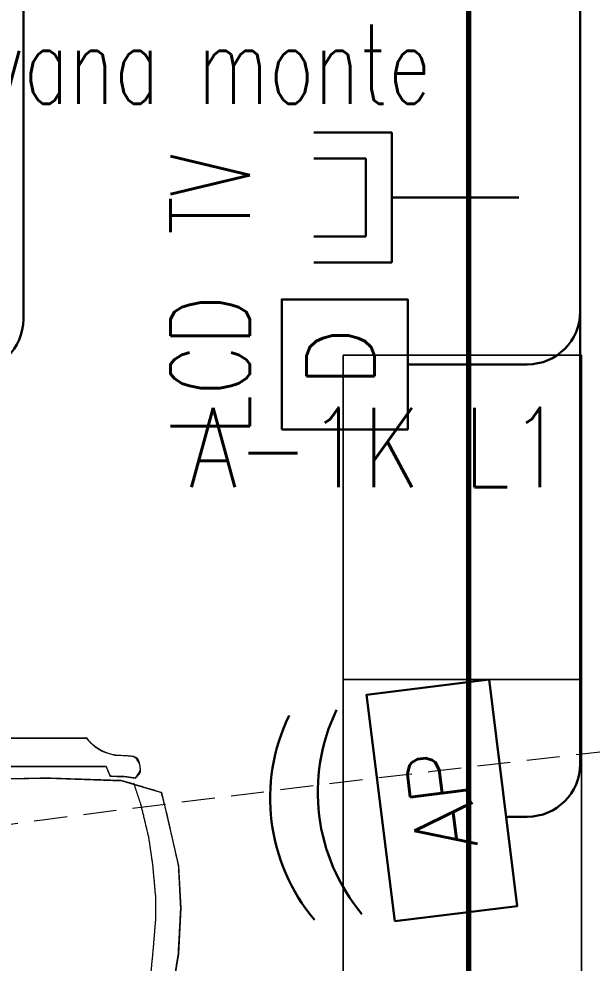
# Model space of a CAD drawing. Extents: x -2050 to 29725, y -1777 to 6820.
# Drawn here: x 9854.9 to 9963.2, y 1996.5 to 2174.9 of the extents above; entities that cross this region are included whole.
import ezdxf

# ---------------------------------------------------------------- set-up
doc = ezdxf.new("R2010")
doc.units = 0
doc.header["$LTSCALE"] = 25
doc.header["$MEASUREMENT"] = 0
for name, pattern in [('DOT2', [0.125, 0, -0.125]), ('HIDDEN', [0.375, 0.25, -0.125]), ('HIDDEN2', [4.7625, 3.175, -1.5875])]:
    doc.linetypes.add(name, pattern=pattern)
doc.layers.get('0').update_dxf_attribs({"color": 9, "lineweight": 9})
for name, color, linetype, lineweight in [('05', 9, 'Continuous', 9), ('20', 9, 'DOT2', 9), ('21', 9, 'Continuous', 9), ('40', 9, 'Continuous', 9), ('DATA TAVAN', 160, 'Continuous', 30), ('DATA YER', 30, 'Continuous', 30), ('E-ACCESS POINT (KABLOSUZ ERİŞİM İÇİN)', 7, 'Continuous', 30), ('E-DATA LCD EKRAN', 7, 'Continuous', 30), ('E-DATA PRİZİ (RJ45)', 7, 'Continuous', 30), ('E-YAZI', 7, 'Continuous', 30)]:
    doc.layers.add(name, color=color, linetype=linetype, lineweight=lineweight)
doc.styles.add('E-YAZI', font='txttw.shx')

# ---------------------------------------------------------------- blocks, each defined once
blk = doc.blocks.new('Group-41-1')
for p, q in [((384804.5645, 69162.035), (384804.5645, 69161.585)), ((384805.1779, 69162.035), (384804.5645, 69162.035)), ((384805.1779, 69161.585), (384805.1779, 69162.035)), ((384804.5645, 69161.585), (384805.1779, 69161.585))]:
    blk.add_line(p, q)
at = {"flags": 128}
blk.add_lwpolyline([(384804.5645, 69162.035), (384805.1779, 69162.035), (384805.1779, 69161.585), (384804.5645, 69161.585)], close=True, dxfattribs=at)
blk = doc.blocks.new('Group-42-1')
at = {"layer": '05', "color": 7}
for p in [(-1.2267, 0), (-0.6133, 0)]:
    blk.add_blockref('Group-41-1', p, dxfattribs=at)
blk = doc.blocks.new('Group-258-1')
at = {"linetype": 'Continuous'}
for p, q in [((384800.0983, 69164.505), (384800.0936, 69164.5084)), ((384800.71, 69164.505), (384800.7146, 69164.5084)), ((384800.2257, 69164.3995), (384800.1668, 69164.4084)), ((384800.2892, 69164.3936), (384800.2257, 69164.3995)), ((384800.5895, 69164.4019), (384800.5299, 69164.394)), ((384800.6491, 69164.4097), (384800.5895, 69164.4019)), ((384800.3717, 69164.3904), (384800.2892, 69164.3936)), ((384800.4137, 69164.389), (384800.3717, 69164.3904)), ((384800.4502, 69164.389), (384800.4137, 69164.389)), ((384800.4792, 69164.3908), (384800.4502, 69164.389)), ((384800.5299, 69164.394), (384800.4792, 69164.3908))]:
    blk.add_line(p, q, dxfattribs=at)
at = {"linetype": 'Continuous', "flags": 128}
for points in [[(384800.0862, 69164.6997), (384800.0862, 69164.6409), (384800.0862, 69164.6409)], [(384800.722, 69164.6997), (384800.722, 69164.6409), (384800.722, 69164.6409)], [(384800.0862, 69164.6409), (384800.0862, 69164.5259), (384800.0862, 69164.6409)], [(384800.1395, 69164.5259), (384800.1395, 69164.6409), (384800.1395, 69164.6409)], [(384800.6687, 69164.5259), (384800.6687, 69164.6409), (384800.6687, 69164.6409)], [(384800.722, 69164.6409), (384800.722, 69164.5259), (384800.722, 69164.6409)], [(384800.0862, 69164.5259), (384800.0862, 69164.5259), (384800.087, 69164.52)], [(384800.0862, 69164.5259), (384800.087, 69164.52), (384800.087, 69164.52)], [(384800.087, 69164.52), (384800.087, 69164.52), (384800.0892, 69164.5143)], [(384800.087, 69164.52), (384800.0892, 69164.5143), (384800.0892, 69164.5143)], [(384800.1365, 69164.5143), (384800.1365, 69164.5143), (384800.1387, 69164.52)], [(384800.1365, 69164.5143), (384800.1387, 69164.52), (384800.1387, 69164.52)], [(384800.1387, 69164.52), (384800.1387, 69164.52), (384800.1395, 69164.5259)], [(384800.1387, 69164.52), (384800.1395, 69164.5259), (384800.1395, 69164.5259)], [(384800.6695, 69164.52), (384800.6695, 69164.52), (384800.6687, 69164.5259)], [(384800.6695, 69164.52), (384800.6687, 69164.5259), (384800.6687, 69164.5259)], [(384800.6718, 69164.5143), (384800.6718, 69164.5143), (384800.6695, 69164.52)], [(384800.6718, 69164.5143), (384800.6695, 69164.52), (384800.6695, 69164.52)], [(384800.7213, 69164.52), (384800.7213, 69164.52), (384800.719, 69164.5143)], [(384800.7213, 69164.52), (384800.719, 69164.5143), (384800.719, 69164.5143)], [(384800.722, 69164.5259), (384800.722, 69164.5259), (384800.7213, 69164.52)], [(384800.722, 69164.5259), (384800.7213, 69164.52), (384800.7213, 69164.52)], [(384800.0892, 69164.5143), (384800.0892, 69164.5143), (384800.0929, 69164.5094)], [(384800.0892, 69164.5143), (384800.0936, 69164.5084), (384800.0929, 69164.5094)], [(384800.0977, 69164.5054), (384800.0977, 69164.5054), (384800.1034, 69164.5026)], [(384800.0977, 69164.5054), (384800.1034, 69164.5026), (384800.1034, 69164.5026)], [(384800.1034, 69164.5026), (384800.1034, 69164.5026), (384800.1096, 69164.5011)], [(384800.1034, 69164.5026), (384800.1096, 69164.5011), (384800.1096, 69164.5011)], [(384800.1161, 69164.5011), (384800.1161, 69164.5011), (384800.1223, 69164.5026)], [(384800.1161, 69164.5011), (384800.1223, 69164.5026), (384800.1223, 69164.5026)], [(384800.1223, 69164.5026), (384800.1223, 69164.5026), (384800.128, 69164.5054)], [(384800.1223, 69164.5026), (384800.128, 69164.5054), (384800.128, 69164.5054)], [(384800.128, 69164.5054), (384800.128, 69164.5054), (384800.1328, 69164.5094)], [(384800.128, 69164.5054), (384800.1328, 69164.5094), (384800.1328, 69164.5094)], [(384800.1328, 69164.5094), (384800.1328, 69164.5094), (384800.1365, 69164.5143)], [(384800.1328, 69164.5094), (384800.1365, 69164.5143), (384800.1365, 69164.5143)], [(384800.6754, 69164.5094), (384800.6754, 69164.5094), (384800.6718, 69164.5143)], [(384800.6754, 69164.5094), (384800.6718, 69164.5143), (384800.6718, 69164.5143)], [(384800.6802, 69164.5054), (384800.6802, 69164.5054), (384800.6754, 69164.5094)], [(384800.6802, 69164.5054), (384800.6754, 69164.5094), (384800.6754, 69164.5094)], [(384800.6859, 69164.5026), (384800.6859, 69164.5026), (384800.6802, 69164.5054)], [(384800.6859, 69164.5026), (384800.6802, 69164.5054), (384800.6802, 69164.5054)], [(384800.6922, 69164.5011), (384800.6922, 69164.5011), (384800.6859, 69164.5026)], [(384800.6922, 69164.5011), (384800.6859, 69164.5026), (384800.6859, 69164.5026)], [(384800.7048, 69164.5026), (384800.7048, 69164.5026), (384800.6986, 69164.5011)], [(384800.7048, 69164.5026), (384800.6986, 69164.5011), (384800.6986, 69164.5011)], [(384800.7105, 69164.5054), (384800.7105, 69164.5054), (384800.7048, 69164.5026)], [(384800.7105, 69164.5054), (384800.7048, 69164.5026), (384800.7048, 69164.5026)], [(384800.719, 69164.5143), (384800.7146, 69164.5084), (384800.7153, 69164.5094)], [(384800.719, 69164.5143), (384800.719, 69164.5143), (384800.7153, 69164.5094)], [(384800.1096, 69164.5011), (384800.1096, 69164.5011), (384800.1161, 69164.5011)], [(384800.1096, 69164.5011), (384800.1161, 69164.5011), (384800.1161, 69164.5011)], [(384800.6986, 69164.5011), (384800.6986, 69164.5011), (384800.6922, 69164.5011)], [(384800.6986, 69164.5011), (384800.6922, 69164.5011), (384800.6922, 69164.5011)]]:
    blk.add_lwpolyline(points, close=True, dxfattribs=at)
at = {"linetype": 'Continuous'}
for points in [[(384800.4074, 69164.8792), (384800.3673, 69164.8772), (384800.3272, 69164.8751)], [(384800.4932, 69164.8746), (384800.4503, 69164.8769), (384800.4074, 69164.8792)], [(384800.3272, 69164.8751), (384800.2792, 69164.8644), (384800.2312, 69164.8536)], [(384800.5432, 69164.8666), (384800.5182, 69164.8706), (384800.4932, 69164.8746)], [(384800.6271, 69164.8405), (384800.5851, 69164.8535), (384800.5432, 69164.8666)], [(384800.1886, 69164.8426), (384800.1775, 69164.8055), (384800.1663, 69164.7685)], [(384800.2312, 69164.8536), (384800.2099, 69164.8481), (384800.1886, 69164.8426)], [(384800.6454, 69164.7717), (384800.6363, 69164.8061), (384800.6271, 69164.8405)], [(384800.3252, 69164.8264), (384800.2999, 69164.8227), (384800.2746, 69164.8191)], [(384800.3841, 69164.8318), (384800.3546, 69164.8291), (384800.3252, 69164.8264)], [(384800.4307, 69164.8318), (384800.4074, 69164.8318), (384800.3841, 69164.8318)], [(384800.4872, 69164.8271), (384800.4589, 69164.8295), (384800.4307, 69164.8318)], [(384800.5356, 69164.8225), (384800.5114, 69164.8248), (384800.4872, 69164.8271)], [(384800.5919, 69164.8096), (384800.5638, 69164.8161), (384800.5356, 69164.8225)], [(384800.2746, 69164.8191), (384800.2429, 69164.8115), (384800.2113, 69164.8039)], [(384800.637, 69164.7924), (384800.6046, 69164.8075), (384800.5919, 69164.8096)], [(384800.1182, 69164.7571), (384800.1184, 69164.788), (384800.1261, 69164.8013), (384800.1481, 69164.8026)], [(384800.1481, 69164.8026), (384800.1523, 69164.8031), (384800.1616, 69164.7937)], [(384800.1616, 69164.7937), (384800.1601, 69164.7826), (384800.1585, 69164.7715)], [(384800.2113, 69164.8039), (384800.1911, 69164.7972), (384800.1708, 69164.7905)], [(384800.6601, 69164.8026), (384800.656, 69164.8031), (384800.6466, 69164.7937)], [(384800.6466, 69164.7937), (384800.6482, 69164.7826), (384800.6497, 69164.7715)], [(384800.69, 69164.7571), (384800.6898, 69164.788), (384800.6822, 69164.8013), (384800.6601, 69164.8026)], [(384800.1585, 69164.7715), (384800.1583, 69164.7588), (384800.158, 69164.7461)], [(384800.6491, 69164.4746), (384800.6472, 69164.6232), (384800.6454, 69164.7717)], [(384800.6497, 69164.7715), (384800.65, 69164.7588), (384800.6502, 69164.7461)], [(384800.0854, 69164.7011), (384800.1126, 69164.7212), (384800.1182, 69164.7571)], [(384800.1663, 69164.7685), (384800.1639, 69164.6975), (384800.1616, 69164.6266)], [(384800.7229, 69164.7011), (384800.6957, 69164.7212), (384800.69, 69164.7571)], [(384800.158, 69164.7461), (384800.1488, 69164.7423), (384800.1395, 69164.7385)], [(384800.1395, 69164.7385), (384800.1395, 69164.6897), (384800.1395, 69164.6409)], [(384800.6502, 69164.7461), (384800.6595, 69164.7423), (384800.6687, 69164.7385)], [(384800.6687, 69164.7385), (384800.6687, 69164.6897), (384800.6687, 69164.6409)], [(384800.1616, 69164.6266), (384800.1642, 69164.4892), (384800.1668, 69164.3518)], [(384800.6491, 69164.3531), (384800.6491, 69164.4138), (384800.6491, 69164.4746)], [(384800.1668, 69164.3518), (384800.2302, 69164.3409), (384800.278, 69164.3374)], [(384800.5299, 69164.3374), (384800.5895, 69164.3452), (384800.6491, 69164.3531)], [(384800.278, 69164.3374), (384800.3427, 69164.3349), (384800.4074, 69164.3324)], [(384800.4074, 69164.3324), (384800.4288, 69164.3324), (384800.4502, 69164.3324)], [(384800.4502, 69164.3324), (384800.4901, 69164.3349), (384800.5299, 69164.3374)]]:
    blk.add_open_spline(points, degree=2, dxfattribs=at)
at = {"layer": '40'}
blk.add_lwpolyline([(384800.6491, 69164.3531), (384800.5895, 69164.3452), (384800.5299, 69164.3374), (384800.4502, 69164.3324), (384800.4074, 69164.3324), (384800.3427, 69164.3349), (384800.278, 69164.3374), (384800.2222, 69164.3433), (384800.1668, 69164.3518), (384800.1642, 69164.4892), (384800.1616, 69164.6266), (384800.1639, 69164.6975), (384800.1663, 69164.7685), (384800.1732, 69164.7913), (384800.1886, 69164.8426), (384800.3272, 69164.8751), (384800.4074, 69164.8792), (384800.4932, 69164.8746), (384800.5432, 69164.8666), (384800.6271, 69164.8405), (384800.6454, 69164.7717), (384800.6472, 69164.6232), (384800.6491, 69164.4746), (384800.6491, 69164.4097)], close=True, dxfattribs=at)
for points in [[(384800.1395, 69164.7385), (384800.158, 69164.7461), (384800.1583, 69164.7588), (384800.1585, 69164.7715), (384800.1616, 69164.7937), (384800.1481, 69164.8026, 0.293897), (384800.1206, 69164.7899), (384800.1182, 69164.7571, -0.205), (384800.0854, 69164.7011), (384800.0862, 69164.6997), (384800.0862, 69164.5259, 0.937941), (384800.1395, 69164.5259)], [(384800.6687, 69164.7385), (384800.6502, 69164.7461), (384800.65, 69164.7588), (384800.6497, 69164.7715), (384800.6466, 69164.7937), (384800.6601, 69164.8026, -0.293897), (384800.6877, 69164.7899), (384800.69, 69164.7571, 0.205), (384800.7229, 69164.7011), (384800.722, 69164.6997), (384800.722, 69164.5259, -0.937941), (384800.6687, 69164.5259)]]:
    blk.add_lwpolyline(points, format="xyb", close=True, dxfattribs=at)
blk = doc.blocks.new('E-LCD+TV')
at = {"layer": 'E-DATA PRİZİ (RJ45)', "color": 1}
for p, q in [((38.46, 77.49), (38.46, 48)), ((48.29, 77.49), (48.29, 57.83)), ((77.78, 77.49), (77.78, 57.83)), ((87.61, 77.49), (87.61, 48)), ((48.29, 57.83), (77.78, 57.83)), ((38.46, 48), (87.61, 48)), ((63.03, 48), (63.03, 0)), ((0, 0), (0, 41.99))]:
    blk.add_line(p, q, dxfattribs=at)
blk.add_lwpolyline([(-24.58, 89.56), (24.58, 89.56), (24.58, 41.99), (-24.58, 41.99)], close=True, dxfattribs=at)
at = {"layer": 'E-DATA PRİZİ (RJ45)', "color": 1, "style": 'E-YAZI'}
blk.add_text('D', height=25.6, dxfattribs=at).set_placement((-8.79, 54.59))
at = {"layer": 'E-YAZI', "color": 1, "style": 'E-YAZI', "width": 0.7}
for s, p in [('LCD', (-26.97, 101.57)), ('TV', (49.03, 101.57))]:
    blk.add_text(s, height=30, dxfattribs=at).set_placement(p)
blk = doc.blocks.new('*U146')
at = {"layer": 'E-ACCESS POINT (KABLOSUZ ERİŞİM İÇİN)', "color": 4}
blk.add_lwpolyline([(-2.395, 3.237), (2.395, 3.237), (2.395, 0.647), (-2.395, 0.647)], close=True, dxfattribs=at)
at = {"layer": 'E-ACCESS POINT (KABLOSUZ ERİŞİM İÇİN)', "color": 3}
for centre in [(0, 1.555), (0, 0.549)]:
    blk.add_arc(centre, 3.988, 57.1828, 122.8172, dxfattribs=at)
at = {"layer": 'E-ACCESS POINT (KABLOSUZ ERİŞİM İÇİN)', "color": 3, "style": 'E-YAZI'}
blk.add_text('AP', height=1.28, dxfattribs=at).set_placement((-1.054, 1.311))

msp = doc.modelspace()

# ---------------------------------------------------------------- linework, layer by layer
at = {"layer": '20', "linetype": 'HIDDEN', "lineweight": 0}
for points in [[(7497.5, 1433.22, -0.101512), (9968.66, 2228.47, -0.101512)], [(7129.5, 979.76, -0.152644), (10705.5, 2076.19, -0.10573)]]:
    msp.add_lwpolyline(points, format="xyb", dxfattribs=at)
at = {"layer": '21', "linetype": 'HIDDEN2', "ltscale": 0.1, "const_width": 1}
msp.add_lwpolyline([(9939.87, 2271.8), (10517.49, 2271.8), (10517.49, 1816.58), (9939.87, 1816.58)], close=True, dxfattribs=at)
at = {"layer": 'DATA TAVAN'}
for p, q in [((9960.94, 2356.64), (9960.94, 2119.59)), ((9960.94, 2119.59), (9960.94, 2034.12)), ((9950.94, 2109.59), (9948.22, 2109.59)), ((9946.93, 2024.12), (9950.94, 2024.12))]:
    msp.add_line(p, q, dxfattribs=at)
for centre, end in [((9950.94, 2119.59), 360), ((9950.94, 2034.12), 0)]:
    msp.add_arc(centre, 10, 270, end, dxfattribs=at)
at = {"layer": 'DATA YER'}
msp.add_line((9855.75, 2183.07), (9855.75, 2118.13), dxfattribs=at)
msp.add_arc((9845.75, 2118.13), 10, 270, 0, dxfattribs=at)

# ---------------------------------------------------------------- block references
at = {"layer": '05', "color": 7, "xscale": 100, "yscale": 100, "zscale": 100, "rotation": 270}
msp.add_blockref('Group-42-1', (-6906242.33, 38482445.14), dxfattribs=at)
at = {"layer": '05', "color": 7, "extrusion": (0, 0, -1), "xscale": -100, "yscale": 100, "zscale": -100, "rotation": 90}
msp.add_blockref('Group-258-1', (6906602.43, 38482047.56), dxfattribs=at)
at = {"layer": 'E-ACCESS POINT (KABLOSUZ ERİŞİM İÇİN)', "xscale": 9, "yscale": 9, "zscale": 9, "rotation": 97.07034962921541}
msp.add_blockref('*U146', (9952.16, 2029.35), dxfattribs=at)
at = {"layer": 'E-DATA LCD EKRAN', "color": 1, "xscale": 0.5, "yscale": 0.5, "zscale": 0.5, "rotation": 89.99999999999999}
msp.add_blockref('E-LCD+TV', (9949.35, 2109.59), dxfattribs=at)

# ---------------------------------------------------------------- texts
at = {"layer": 'E-YAZI', "color": 3, "style": 'E-YAZI', "width": 0.7}
msp.add_text('h:asma tavana monte', height=15, dxfattribs=at).set_placement((9776.18, 2158.83))
at = {"layer": 'E-YAZI', "color": 6, "style": 'E-YAZI', "width": 0.8}
msp.add_text('A-1K L1', height=15, dxfattribs=at).set_placement((9886.98, 2086.4))

doc.saveas('drawing.dxf')
